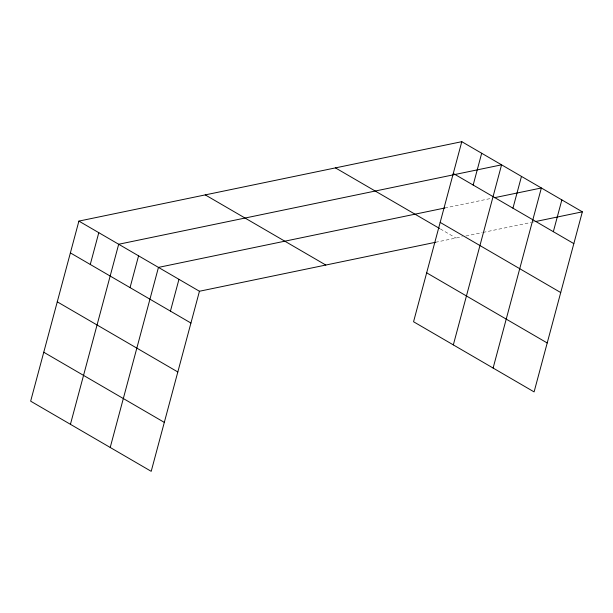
<?xml version="1.0" encoding="UTF-8"?>
<svg xmlns="http://www.w3.org/2000/svg" width="613" height="613" viewBox="0 0 613 613"><rect width="100%" height="100%" fill="white"/><g stroke="black" fill="none" stroke-linecap="round" stroke-linejoin="round"><path stroke-width="0.46" stroke-dasharray="3.06 2.3" d="M444.793 208.006L490.821 198.459M435.536 242.281L462.309 236.725M465.918 235.982L482.17 232.611M483.067 232.419L530.904 222.496M531.808 222.312L534.513 221.753M440.418 228.978L455.995 238.036"/><path stroke-width="0.92" d="M461.796 141.68L413.553 321.748L534.099 391.899L582.35 211.83L461.796 141.68L78.901 221.101L30.65 401.17L151.204 471.32L199.447 291.252L435.536 242.281M90.272 264.464L98.793 232.679M70.434 424.319L118.684 244.25L501.58 164.828L453.329 344.897M130.056 287.612L138.569 255.828M110.217 447.467L158.46 267.398L444.793 208.006M170.437 311.113L178.958 279.329M473.175 185.042L481.688 153.258M512.951 208.19L521.471 176.406M493.113 368.045L541.363 187.976L494.43 197.715M553.34 231.691L561.853 199.907M535.417 221.561L582.35 211.83M453.283 173.471L573.829 243.614M440.172 222.404L560.719 292.547M335.441 167.885L439.598 228.496M426.663 272.816L547.21 342.966M205.255 194.896L325.809 265.038M78.901 221.101L199.447 291.252M70.38 252.893L190.934 323.043M57.27 301.826L177.824 371.976M43.761 352.237L164.315 422.388"/></g></svg>
